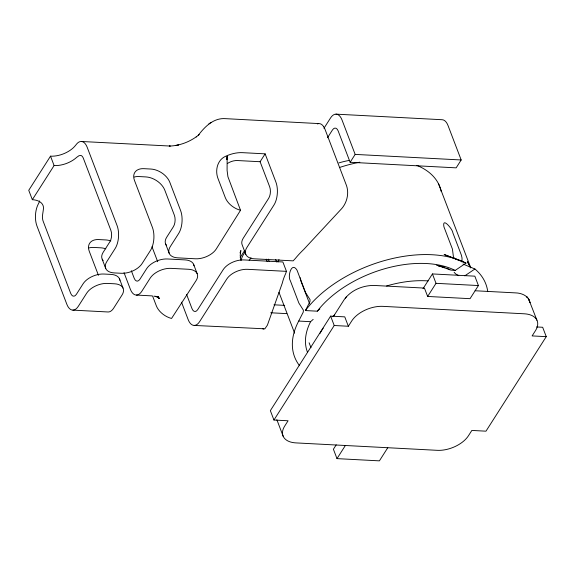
<?xml version="1.0" encoding="UTF-8"?>
<svg xmlns="http://www.w3.org/2000/svg" width="575" height="575" viewBox="0 0 575 575"><rect width="100%" height="100%" fill="white"/><g stroke="black" fill="none" stroke-linecap="round" stroke-linejoin="round"><path stroke-width="0.86" d="M227.197 157.205L226.938 159.642L227.154 156.199L227.089 170.38L227.916 176.719L240.522 210.292L216.229 249.025A16.359 9.38 -20.9 0 1 195.399 258.786L177.725 257.852A16.359 9.38 -20.9 0 1 170.286 246.61L178.66 233.479A16.359 8.194 -87 0 0 180.572 210.464L169.819 182.304A16.359 10.602 32.5 0 0 150.902 169.043L143.836 168.669A16.359 10.602 32.5 0 0 134.478 180.442L152.404 227.377A16.359 8.194 -87 0 1 150.485 250.398L142.118 263.53A16.359 9.38 -20.9 0 1 121.282 273.283L114.217 272.917A16.359 9.38 -20.9 0 1 106.778 261.668L115.144 248.544A16.359 8.194 -87 0 0 117.063 225.522L87.192 147.293A16.359 8.194 -87 0 0 76.59 144.066L75.627 145.274A20.448 11.73 -20.9 0 1 50.514 156.17L28.75 190.303L32.337 199.69A20.448 11.73 -20.9 0 1 43.333 209.76L42.442 215.862A8.179 4.097 -87 0 0 43.19 221.318L70.667 293.286A8.179 4.097 -87 0 0 76.41 294.292L83.102 283.791A16.359 9.38 -20.9 0 1 103.938 274.031L111.004 274.404A16.359 9.38 -20.9 0 1 119.902 280.298M239.998 252.971L240.86 250.535L240.206 255.422L240.659 259.663M186.573 294.4L191.985 308.588A8.179 4.097 -87 0 0 197.728 309.594L223.172 269.689A16.359 9.38 -20.9 0 1 244.001 259.929L282.878 261.97L286.458 271.357L285.638 273.671A94.056 53.949 -20.9 0 0 282.303 283.101L267.397 325.17L264.867 328.821L194.213 325.428M299.518 365.671A102.321 58.693 -20.9 0 1 298.705 321.058L303.255 312.103L303.37 310.177L298.863 303.047L290.353 280.758C287.335 276.525 291.561 261.036 297.052 270.257L305.562 292.546L310.062 299.676L309.954 301.602L305.404 310.558L317.285 311.183A88.629 50.837 -20.9 0 1 455.192 270.423L466.002 263.091L455.019 258.728L453.481 257.291L452.446 249.133L443.936 226.845C441.873 216.25 452.719 229.353 452.827 232.738L461.337 255.027L461.998 257.837L462.034 262.092M32.337 199.69L54.093 165.557A20.448 11.73 -20.9 0 0 76.813 157.248L79.034 155.688L80.946 155.473A8.179 4.097 -87 0 1 83.361 158.298L110.846 230.273A8.179 4.097 -87 0 1 109.89 241.78L103.191 252.281A16.359 9.38 -20.9 0 0 103.112 260.59M245.848 254.488L242.262 245.101A16.359 9.38 -20.9 0 1 243.261 238.179L268.705 198.267A8.179 4.097 -87 0 0 269.661 186.76L260.101 161.726L265.125 153.848L242.506 152.662A22.899 13.132 -20.9 0 0 225.975 156.134C217.228 159.656 214.791 170.71 218.119 178.839L225.292 197.613A16.359 10.602 32.5 0 0 240.522 210.292M240.178 257.521L244.008 251.512A6.131 3.515 -20.9 0 1 244.526 250.837M245.374 251.548L243.491 254.502A16.359 8.194 -87 0 0 240.997 260.547M323.948 128.304L330.539 117.968A16.359 8.194 -87 0 1 342.017 119.981L355.156 154.402L350.139 162.279L456.155 167.85L461.179 159.972L448.033 125.551A16.359 8.194 -87 0 0 441.981 119.715L335.958 114.145M249.198 260.554L251.002 257.729M327.491 137.756L332.451 129.979A8.179 4.097 -87 0 1 338.186 130.985L350.139 162.279M273.944 420.03L334.219 325.507L348.349 326.255L344.77 316.861L330.632 316.121L270.358 410.643L273.944 420.03L288.075 420.771L284.733 426.025A24.538 14.073 -20.9 0 0 295.888 442.894L437.244 450.326A24.538 14.073 -20.9 0 0 468.496 435.685L471.845 430.438L485.976 431.178L546.25 336.655L542.663 327.268L536.482 326.945M333.486 316.415L344.087 299.798C350.786 290.231 362.904 285.207 374.397 285.459L423.868 288.061M348.349 326.255L351.699 321.001A24.531 14.073 -20.9 0 1 382.95 306.36L524.307 313.799A24.538 14.073 -20.9 0 1 535.469 330.661L532.112 335.915L546.25 336.655M423.056 288.636L432.429 273.937L474.835 276.165L478.422 285.552L470.048 298.677L427.642 296.448L424.637 288.636A2.465 1.236 -87 0 0 423.236 288.391M427.642 296.448L436.015 283.324L432.429 273.937M336.195 444.863L333.407 449.233L336.993 458.627L379.399 460.855L387.773 447.724M336.993 458.627L345.367 445.496M345.23 298.181L346.56 296.628M319.873 308.883L317.285 311.183M313.174 319.384L310.586 321.684L298.705 321.058M318.679 123.582L225.702 118.666C213.807 117.645 204.987 126.486 198.432 135.125L199.072 134.593L196.204 136.907L196.751 136.483C188.794 142.277 179.12 145.791 169.266 146.086L170.229 146.05L81.708 141.5M464.808 275.827L474.9 268.985A102.321 58.693 -20.9 0 1 487.715 291.381M210.924 122.511L208.876 123.869M175.512 145.489L178.566 144.907L178.07 144.993M455.192 270.423L451.023 270.121L437.331 265.406L444.993 267.49L436.576 265.226M355.156 154.402L461.179 159.972M260.101 161.726L237.482 160.54A10.63 6.095 -20.9 0 0 227.348 163.537M286.458 271.357L247.588 269.316A16.359 9.38 -20.9 0 0 226.751 279.076L199.633 321.605A16.359 8.194 -87 0 1 188.162 319.592L181.52 302.198M436.015 283.324L478.422 285.552M475.101 290.756L515.746 292.898C521.705 293.027 528.928 296.046 529.992 302.608L528.583 298.928L536.957 320.275M136.412 295.068L151.958 295.888M273.995 304.815L284.69 305.375M270.753 312.786L286.788 313.627M72.896 310.126L108.237 311.988A16.359 8.194 -87 0 0 113.656 308.164L122.029 295.033A16.359 9.38 -20.9 0 0 114.59 283.791L107.518 283.418A16.359 9.38 -20.9 0 0 86.688 293.178L78.315 306.303A16.359 8.194 -87 0 1 66.844 304.29L36.972 226.061A16.359 8.194 -87 0 1 38.087 204.456L38.798 203.04A20.448 11.73 -20.9 0 0 39.617 200.905M153.978 296.096L158.434 297.253L155.236 296.254M262.797 328.864L263.853 329.087M455.084 258.635L444.13 254.488L460.381 260.856M474.9 268.985L463.019 264.062M449.909 269.79L446.825 268.072M458.8 275.684L455.723 273.966L454.128 272.284M157.162 296.858L158.952 297.713L157.672 297.016L159.44 298.547L157.428 296.384L158.477 297.534M470.242 266.915L467.432 261.697L470.587 267.864M158.118 297.074L158.7 298.173L158.046 296.786M309.709 303.981L301.005 281.319L300.193 277.732M438.624 184.007L470.731 267.734M266.239 259.131L267.195 261.632M278.997 292.409L294.637 333.177M330.632 316.121L334.219 325.507M265.125 153.848L275.878 182.009A16.359 8.194 -87 0 1 273.959 205.031L246.84 247.566A16.359 9.38 -20.9 0 0 254.279 258.815L293.157 260.856L295.248 258.606A94.056 53.949 -20.9 0 1 303.758 249.442L341.723 208.588C347.02 202.472 349.14 193.466 346.56 185.725L325.048 129.404A16.035 9.969 -77.1 0 0 323.553 126.601L323.646 126.608A16.359 8.194 -87 0 0 317.321 123.905M309.106 342.786L310.989 347.724M275.691 259.498L276.625 261.956M268.295 259.109L269.237 261.567M276.863 419.728L283.231 436.411M193.552 264.22L197.139 273.607M165.708 244.145L169.294 253.532M152.001 246.776L157.715 261.733M152.583 295.996L156.321 305.792A16.359 10.602 32.5 0 0 171.551 318.464L196.14 280.528A16.359 9.38 -20.9 0 0 188.701 269.287L171.034 268.36A16.359 9.38 -20.9 0 0 150.197 278.113L141.831 291.245A16.359 8.194 -87 0 1 130.353 289.232L124.028 272.665M131.316 270.717L134.183 278.228A8.179 4.097 -87 0 0 139.919 279.234L146.618 268.726A16.359 9.38 -20.9 0 1 167.447 258.973L185.121 259.9A16.359 9.38 -20.9 0 1 194.012 265.794M119.442 278.724L123.028 288.111M102.192 259.21L105.778 268.597M98.433 275.303L89.283 251.333A16.359 10.602 32.5 0 1 98.641 239.559L105.707 239.933A16.359 10.602 32.5 0 1 110.831 240.939M50.514 156.17L54.093 165.557M134.27 177.05A16.359 10.602 32.5 0 1 138.812 176.547L145.885 176.92A16.359 10.602 32.5 0 1 164.802 190.174L174.354 215.208A8.179 4.097 -87 0 1 173.398 226.722L166.707 237.223A16.359 9.38 -20.9 0 0 166.621 245.532M338.848 162.905A61.331 35.183 -20.9 0 1 349.075 160.447M339.566 167.476A94.048 53.942 -20.9 0 1 359.828 162.2M416.803 165.363A94.048 53.942 -20.9 0 1 441.233 191.568M278.012 261.992A94.048 53.942 -20.9 0 1 278.997 259.526M89.067 247.94A16.359 10.602 32.5 0 1 93.617 247.437L100.683 247.811A16.359 10.602 32.5 0 1 105.807 248.817M307.546 352.403A88.629 50.837 -20.9 0 1 310.586 321.684M305.404 310.558A102.321 58.693 -20.9 0 1 466.002 263.091M320.009 333.392A81.729 46.877 -20.9 0 1 323.172 328.167M332.695 316.739A81.729 46.877 -20.9 0 1 334.607 314.877M386.551 285.983A81.729 46.877 -20.9 0 1 428.095 280.916M527.447 297.512L526.484 296.571L527.778 297.85L527.447 297.512"/></g></svg>
